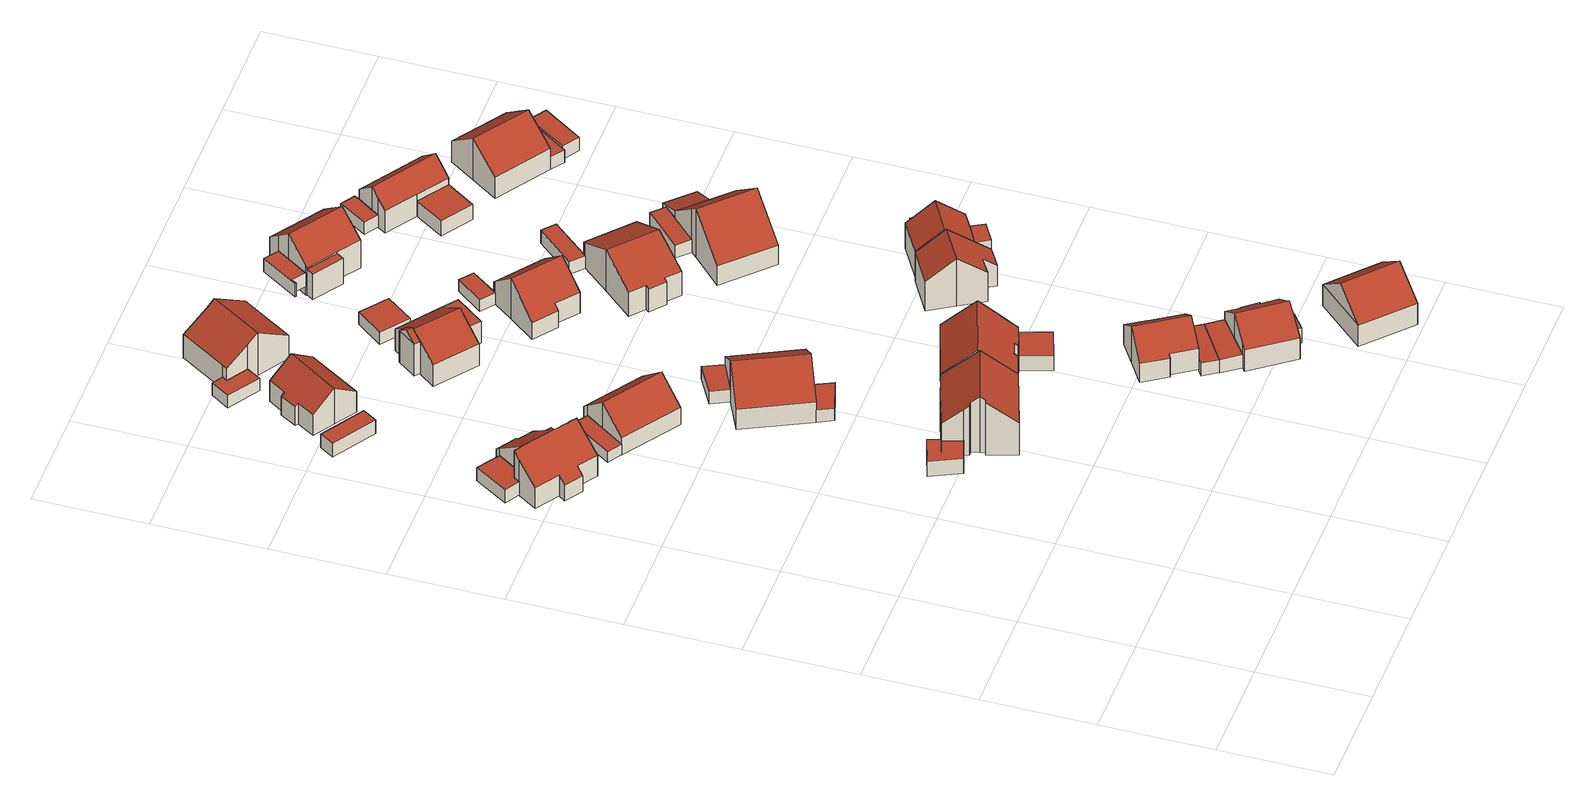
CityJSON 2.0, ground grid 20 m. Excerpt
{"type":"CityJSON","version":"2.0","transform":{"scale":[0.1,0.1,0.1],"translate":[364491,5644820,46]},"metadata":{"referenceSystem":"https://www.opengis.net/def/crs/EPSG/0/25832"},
"CityObjects":{
"building1":{"type":"Building","attributes":{"Geometrietyp2DReferenz":"3000","Gemeindeschluessel":"05315000","function":"31001_2463","roofType":"1000","measuredHeight":2.73,"storeysAboveGround":1},"address":[{"country":"Germany","locality":"Köln","thoroughfareNumber":"20","thoroughfareName":"Margarete-Steiff-Weg"}],"geometry":[{"type":"Solid","lod":"2","boundaries":[[[[0,1,2,3]],[[4,5,1,0]],[[6,7,5,4]],[[8,9,7,6]],[[10,11,9,8]],[[3,2,11,10]],[[8,6,4,0,3,10]],[[1,5,7,9,11,2]]]],"semantics":{"surfaces":[{"type":"WallSurface"},{"type":"RoofSurface"},{"type":"GroundSurface"}],"values":[[0,0,0,0,0,0,1,2]]}}]},
"building2":{"type":"Building","attributes":{"Gemeindeschluessel":"05315000","Geometrietyp2DReferenz":"3000","function":"31001_1010"},"address":[{"country":"Germany","locality":"Köln","thoroughfareNumber":"20","thoroughfareName":"Margarete-Steiff-Weg"}],"children":["building2-1","building2-2","building2-3"]},
"building2-1":{"type":"BuildingPart","attributes":{"roofType":"2100","measuredHeight":8.72,"storeysAboveGround":1},"parents":["building2"],"geometry":[{"type":"MultiSurface","lod":"2","boundaries":[[[12,13,14,15]],[[16,17,13,12]],[[18,19,17,16]],[[20,21,19,18]],[[22,23,21,20]],[[24,25,23,22]],[[26,27,25,24]],[[28,29,27,26]],[[30,31,29,28]],[[32,33,34,35]],[[15,14,33,32]],[[35,30,28,26,24,22,20,18,16,12,15,32]],[[13,17,19,21,23,25,27,29,31,34,33,14]],[[36,35,37,38]],[[30,36,39,31]],[[38,37,34,39]]],"semantics":{"surfaces":[{"type":"WallSurface"},{"type":"RoofSurface"},{"type":"GroundSurface"},{"type":"ClosureSurface"}],"values":[0,0,0,0,0,0,0,0,0,0,0,1,2,0,3,3]}}]},
"building2-2":{"type":"BuildingPart","attributes":{"roofType":"2100","measuredHeight":8.8,"storeysAboveGround":1},"parents":["building2"],"geometry":[{"type":"MultiSurface","lod":"2","boundaries":[[[40,41,42,43]],[[44,45,41,40]],[[46,47,45,44]],[[48,49,47,46]],[[30,31,50]],[[51,52,31,30]],[[43,42,52,51]],[[30,50,36,48,46,44,40,43,51]],[[41,45,47,49,39,31,52,42]],[[48,36,38,53]],[[39,49,53,38]],[[50,30,36]],[[36,30,31,39]]],"semantics":{"surfaces":[{"type":"WallSurface"},{"type":"RoofSurface"},{"type":"GroundSurface"},{"type":"ClosureSurface"}],"values":[0,0,0,0,0,0,0,1,2,0,3,0,3]}}]},
"building2-3":{"type":"BuildingPart","attributes":{"roofType":"1000","measuredHeight":4.42,"storeysAboveGround":1},"parents":["building2"],"geometry":[{"type":"Solid","lod":"2","boundaries":[[[[54,55,49,53]],[[56,33,55,54]],[[37,34,33,56]],[[54,53,38,37,56]],[[39,49,55,33,34]],[[37,38,39,34]],[[38,53,49,39]]]],"semantics":{"surfaces":[{"type":"WallSurface"},{"type":"RoofSurface"},{"type":"GroundSurface"},{"type":"ClosureSurface"}],"values":[[0,0,0,1,2,3,3]]}}]},
"building3":{"type":"Building","attributes":{"Geometrietyp2DReferenz":"3000","Gemeindeschluessel":"05315000","function":"31001_2463","roofType":"1000","measuredHeight":3.16,"storeysAboveGround":1},"address":[{"country":"Germany","locality":"Köln","thoroughfareNumber":"71","thoroughfareName":"Astrid-Lindgren-Allee"}],"geometry":[{"type":"Solid","lod":"2","boundaries":[[[[57,58,59,60]],[[61,62,58,57]],[[63,64,62,61]],[[65,66,64,63]],[[67,68,66,65]],[[60,59,68,67]],[[65,63,61,57,60,67]],[[58,62,64,66,68,59]]]],"semantics":{"surfaces":[{"type":"WallSurface"},{"type":"RoofSurface"},{"type":"GroundSurface"}],"values":[[0,0,0,0,0,0,1,2]]}}]},
"building4":{"type":"Building","attributes":{"Geometrietyp2DReferenz":"3000","Gemeindeschluessel":"05315000","function":"31001_2463","roofType":"1000","measuredHeight":2.3,"storeysAboveGround":1},"address":[{"country":"Germany","locality":"Köln","thoroughfareNumber":"22","thoroughfareName":"Margarete-Steiff-Weg"}],"geometry":[{"type":"Solid","lod":"2","boundaries":[[[[69,70,71,72]],[[73,74,70,69]],[[75,76,74,73]],[[72,71,76,75]],[[73,69,72,75]],[[70,74,76,71]]]],"semantics":{"surfaces":[{"type":"WallSurface"},{"type":"RoofSurface"},{"type":"GroundSurface"}],"values":[[0,0,0,0,1,2]]}}]},
"building5":{"type":"Building","attributes":{"Geometrietyp2DReferenz":"3000","Gemeindeschluessel":"05315000","function":"31001_2463","roofType":"1000","measuredHeight":2.84,"storeysAboveGround":1},"address":[{"country":"Germany","locality":"Köln","thoroughfareNumber":"16","thoroughfareName":"Margarete-Steiff-Weg"}],"geometry":[{"type":"Solid","lod":"2","boundaries":[[[[77,78,79,80]],[[81,82,78,77]],[[83,84,82,81]],[[80,79,84,83]],[[81,77,80,83]],[[78,82,84,79]]]],"semantics":{"surfaces":[{"type":"WallSurface"},{"type":"RoofSurface"},{"type":"GroundSurface"}],"values":[[0,0,0,0,1,2]]}}]},
"building6":{"type":"Building","attributes":{"Geometrietyp2DReferenz":"3000","Gemeindeschluessel":"05315000","function":"31001_1010","roofType":"3100","measuredHeight":11.8,"storeysAboveGround":2},"address":[{"country":"Germany","locality":"Köln","thoroughfareNumber":"71","thoroughfareName":"Astrid-Lindgren-Allee"}],"geometry":[{"type":"Solid","lod":"2","boundaries":[[[[85,86,87,88]],[[89,90,86,85]],[[91,92,90,89]],[[93,94,92,91]],[[95,96,94,93]],[[97,98,96,95]],[[99,100,98,97]],[[101,102,100,99]],[[103,104,102,101]],[[105,106,104,103]],[[107,108,106,105]],[[109,110,108,107]],[[111,112,110,109]],[[113,114,112,111]],[[115,116,114,113]],[[88,87,116,115]],[[111,109,107,105,103,101,99,97,95,93,91,113]],[[89,85,88,115,113,91]],[[86,90,92,94,96,98,100,102,104,106,108,110,112,114,116,87]]]],"semantics":{"surfaces":[{"type":"WallSurface"},{"type":"RoofSurface"},{"type":"GroundSurface"}],"values":[[0,0,0,0,0,0,0,0,0,0,0,0,0,0,0,0,1,1,2]]}}]},
"building7":{"type":"Building","attributes":{"Geometrietyp2DReferenz":"3000","Gemeindeschluessel":"05315000","function":"31001_1010","roofType":"3100","measuredHeight":7.83,"storeysAboveGround":1},"address":[{"country":"Germany","locality":"Köln","thoroughfareNumber":"22","thoroughfareName":"Margarete-Steiff-Weg"}],"geometry":[{"type":"Solid","lod":"2","boundaries":[[[[117,118,119,120]],[[121,122,118,117]],[[123,124,122,121]],[[125,126,124,123]],[[127,128,126,125]],[[129,130,128,127]],[[120,119,130,129]],[[120,129,127,117]],[[125,123,121,117,127]],[[118,122,124,126,128,130,119]]]],"semantics":{"surfaces":[{"type":"WallSurface"},{"type":"RoofSurface"},{"type":"GroundSurface"}],"values":[[0,0,0,0,0,0,0,1,1,2]]}}]},
"building8":{"type":"Building","attributes":{"Geometrietyp2DReferenz":"3000","Gemeindeschluessel":"05315000","function":"31001_1010","roofType":"3100","measuredHeight":7.61,"storeysAboveGround":1},"address":[{"country":"Germany","locality":"Köln","thoroughfareNumber":"14","thoroughfareName":"Margarete-Steiff-Weg"}],"geometry":[{"type":"Solid","lod":"2","boundaries":[[[[131,132,133,134]],[[135,136,132,131]],[[137,138,136,135]],[[139,140,138,137]],[[141,142,140,139]],[[143,144,142,141]],[[145,146,144,143]],[[147,148,146,145]],[[149,150,148,147]],[[134,133,150,149]],[[143,141,139,137,135,131,134,145]],[[149,147,145,134]],[[132,136,138,140,142,144,146,148,150,133]]]],"semantics":{"surfaces":[{"type":"WallSurface"},{"type":"RoofSurface"},{"type":"GroundSurface"}],"values":[[0,0,0,0,0,0,0,0,0,0,1,1,2]]}}]},
"building9":{"type":"Building","attributes":{"Geometrietyp2DReferenz":"3000","Gemeindeschluessel":"05315000","function":"31001_2463","roofType":"1000","measuredHeight":2.66,"storeysAboveGround":1},"address":[{"country":"Germany","locality":"Köln","thoroughfareNumber":"24","thoroughfareName":"Margarete-Steiff-Weg"}],"geometry":[{"type":"Solid","lod":"2","boundaries":[[[[151,152,153,154]],[[155,156,152,151]],[[157,158,156,155]],[[154,153,158,157]],[[155,151,154,157]],[[152,156,158,153]]]],"semantics":{"surfaces":[{"type":"WallSurface"},{"type":"RoofSurface"},{"type":"GroundSurface"}],"values":[[0,0,0,0,1,2]]}}]},
"building10":{"type":"Building","attributes":{"Geometrietyp2DReferenz":"3000","Gemeindeschluessel":"05315000","function":"31001_2463","roofType":"1000","measuredHeight":2.63,"storeysAboveGround":1},"address":[{"country":"Germany","locality":"Köln","thoroughfareNumber":"12","thoroughfareName":"Margarete-Steiff-Weg"}],"geometry":[{"type":"Solid","lod":"2","boundaries":[[[[159,160,161,162]],[[163,164,160,159]],[[165,166,164,163]],[[167,168,166,165]],[[169,170,168,167]],[[162,161,170,169]],[[167,165,163,159,162,169]],[[160,164,166,168,170,161]]]],"semantics":{"surfaces":[{"type":"WallSurface"},{"type":"RoofSurface"},{"type":"GroundSurface"}],"values":[[0,0,0,0,0,0,1,2]]}}]},
"building11":{"type":"Building","attributes":{"Geometrietyp2DReferenz":"3000","Gemeindeschluessel":"05315000","function":"31001_1010","roofType":"3100","measuredHeight":8.9,"storeysAboveGround":1},"address":[{"country":"Germany","locality":"Köln","thoroughfareNumber":"24","thoroughfareName":"Margarete-Steiff-Weg"}],"geometry":[{"type":"Solid","lod":"2","boundaries":[[[[171,172,158,173]],[[174,175,172,171]],[[176,177,175,174]],[[178,179,177,176]],[[180,181,179,178]],[[182,183,181,180]],[[184,153,183,182]],[[173,158,153,184]],[[171,173,184,182,174]],[[180,178,176,174,182]],[[172,175,177,179,181,183,153,158]]]],"semantics":{"surfaces":[{"type":"WallSurface"},{"type":"RoofSurface"},{"type":"GroundSurface"}],"values":[[0,0,0,0,0,0,0,0,1,1,2]]}}]},
"building12":{"type":"Building","attributes":{"Geometrietyp2DReferenz":"3000","Gemeindeschluessel":"05315000","function":"31001_2463","roofType":"1000","measuredHeight":2.63,"storeysAboveGround":1},"address":[{"country":"Germany","locality":"Köln","thoroughfareNumber":"24","thoroughfareName":"Margarete-Steiff-Weg"}],"geometry":[{"type":"Solid","lod":"2","boundaries":[[[[185,179,186,187]],[[188,177,179,185]],[[189,190,177,188]],[[187,186,190,189]],[[188,185,187,189]],[[179,177,190,186]]]],"semantics":{"surfaces":[{"type":"WallSurface"},{"type":"RoofSurface"},{"type":"GroundSurface"}],"values":[[0,0,0,0,1,2]]}}]},
"building13":{"type":"Building","attributes":{"Geometrietyp2DReferenz":"3000","Gemeindeschluessel":"05315000","function":"31001_1010","roofType":"3100","measuredHeight":11.78,"storeysAboveGround":2},"address":[{"country":"Germany","locality":"Köln","thoroughfareNumber":"2","thoroughfareName":"Friederike-Nadig-Weg"}],"geometry":[{"type":"Solid","lod":"2","boundaries":[[[[191,116,192,193]],[[194,195,116,191]],[[196,112,195,194]],[[197,198,112,196]],[[199,200,198,197]],[[201,202,200,199]],[[203,204,202,201]],[[205,206,204,203]],[[207,208,206,205]],[[209,210,208,207]],[[211,212,210,209]],[[213,214,212,211]],[[215,216,214,213]],[[217,218,216,215]],[[219,220,218,217]],[[193,192,220,219]],[[197,196,194,199]],[[191,193,219,217,215,213,211,209,207,205,203,201,199,194]],[[116,195,112,198,200,202,204,206,208,210,212,214,216,218,220,192]]]],"semantics":{"surfaces":[{"type":"WallSurface"},{"type":"RoofSurface"},{"type":"GroundSurface"}],"values":[[0,0,0,0,0,0,0,0,0,0,0,0,0,0,0,0,1,1,2]]}}]},
"building14":{"type":"Building","attributes":{"Geometrietyp2DReferenz":"3000","Gemeindeschluessel":"05315000","function":"51009_1610","roofType":"3100","measuredHeight":8.22},"geometry":[{"type":"Solid","lod":"2","boundaries":[[[[221,222,223,224]],[[225,226,222,221]],[[227,228,226,225]],[[224,223,228,227]],[[221,229,225]],[[227,230,224]],[[224,230,229,221]],[[225,229,230,227]],[[222,226,228,223]]]],"semantics":{"surfaces":[{"type":"WallSurface"},{"type":"RoofSurface"},{"type":"GroundSurface"}],"values":[[0,0,0,0,0,0,1,1,2]]}}]},
"building15":{"type":"Building","attributes":{"Geometrietyp2DReferenz":"3000","Gemeindeschluessel":"05315000","function":"31001_1010","roofType":"3100","measuredHeight":9.03,"storeysAboveGround":1},"address":[{"country":"Germany","locality":"Köln","thoroughfareNumber":"12","thoroughfareName":"Margarete-Steiff-Weg"}],"geometry":[{"type":"Solid","lod":"2","boundaries":[[[[231,166,232,233]],[[234,164,166,231]],[[235,160,164,234]],[[236,237,160,235]],[[238,239,237,236]],[[240,241,239,238]],[[242,243,241,240]],[[244,245,243,242]],[[246,247,245,244]],[[233,232,247,246]],[[240,238,236,235,234,231,233,242]],[[246,244,242,233]],[[166,164,160,237,239,241,243,245,247,232]]]],"semantics":{"surfaces":[{"type":"WallSurface"},{"type":"RoofSurface"},{"type":"GroundSurface"}],"values":[[0,0,0,0,0,0,0,0,0,0,1,1,2]]}}]},
"building16":{"type":"Building","attributes":{"Geometrietyp2DReferenz":"3000","Gemeindeschluessel":"05315000","function":"31001_2463","roofType":"1000","measuredHeight":3.08,"storeysAboveGround":1},"address":[{"country":"Germany","locality":"Köln","thoroughfareNumber":"2","thoroughfareName":"Friederike-Nadig-Weg"}],"geometry":[{"type":"Solid","lod":"2","boundaries":[[[[248,210,212,249]],[[250,251,210,248]],[[252,253,251,250]],[[254,255,253,252]],[[256,214,255,254]],[[249,212,214,256]],[[254,252,250,248,249,256]],[[210,251,253,255,214,212]]]],"semantics":{"surfaces":[{"type":"WallSurface"},{"type":"RoofSurface"},{"type":"GroundSurface"}],"values":[[0,0,0,0,0,0,1,2]]}}]},
"building17":{"type":"Building","attributes":{"Gemeindeschluessel":"05315000","Geometrietyp2DReferenz":"3000","function":"31001_1010"},"address":[{"country":"Germany","locality":"Köln","thoroughfareNumber":"9","thoroughfareName":"Margarete-Steiff-Weg"}],"children":["building17-1","building17-2"]},
"building17-1":{"type":"BuildingPart","attributes":{"roofType":"3100","measuredHeight":8.33,"storeysAboveGround":1},"parents":["building17"],"geometry":[{"type":"MultiSurface","lod":"2","boundaries":[[[257,258,259,260]],[[261,262,258,257]],[[263,264,262,261]],[[265,266,264,263]],[[267,268,266,265]],[[269,270,268,267]],[[260,259,271,272]],[[261,257,260,272,273,263]],[[269,267,265,263,273]],[[258,262,264,266,268,270,274,271,259]],[[273,275,269]],[[275,274,270,269]],[[273,272,276,275]],[[274,275,276,271]]],"semantics":{"surfaces":[{"type":"WallSurface"},{"type":"RoofSurface"},{"type":"GroundSurface"},{"type":"ClosureSurface"}],"values":[0,0,0,0,0,0,0,1,1,2,0,3,0,3]}}]},
"building17-2":{"type":"BuildingPart","attributes":{"roofType":"1000","measuredHeight":4.57,"storeysAboveGround":1},"parents":["building17"],"geometry":[{"type":"MultiSurface","lod":"2","boundaries":[[[276,271,277,278]],[[279,280,270,269]],[[278,277,280,279]],[[269,276,278,279]],[[271,270,280,277]],[[275,269,270,274]],[[276,275,274,271]]],"semantics":{"surfaces":[{"type":"WallSurface"},{"type":"RoofSurface"},{"type":"GroundSurface"},{"type":"ClosureSurface"}],"values":[0,0,0,1,2,3,3]}}]},
"building18":{"type":"Building","attributes":{"Geometrietyp2DReferenz":"3000","Gemeindeschluessel":"05315000","function":"31001_1010","roofType":"3100","measuredHeight":7.88,"storeysAboveGround":1},"address":[{"country":"Germany","locality":"Köln","thoroughfareNumber":"4","thoroughfareName":"Friederike-Nadig-Weg"}],"geometry":[{"type":"Solid","lod":"2","boundaries":[[[[281,282,283,284]],[[285,286,282,281]],[[287,288,286,285]],[[289,290,288,287]],[[291,292,290,289]],[[293,294,292,291]],[[295,296,294,293]],[[297,298,296,295]],[[299,300,298,297]],[[301,302,300,299]],[[284,283,302,301]],[[301,299,297,295,293,291,284]],[[289,287,285,281,284,291]],[[282,286,288,290,292,294,296,298,300,302,283]]]],"semantics":{"surfaces":[{"type":"WallSurface"},{"type":"RoofSurface"},{"type":"GroundSurface"}],"values":[[0,0,0,0,0,0,0,0,0,0,0,1,1,2]]}}]},
"building19":{"type":"Building","attributes":{"Geometrietyp2DReferenz":"3000","Gemeindeschluessel":"05315000","function":"31001_2463","roofType":"1000","measuredHeight":2.73,"storeysAboveGround":1},"address":[{"country":"Germany","locality":"Köln","thoroughfareNumber":"4","thoroughfareName":"Friederike-Nadig-Weg"}],"geometry":[{"type":"Solid","lod":"2","boundaries":[[[[303,304,305,306]],[[307,308,304,303]],[[309,310,308,307]],[[311,312,310,309]],[[306,305,312,311]],[[309,307,303,306,311]],[[304,308,310,312,305]]]],"semantics":{"surfaces":[{"type":"WallSurface"},{"type":"RoofSurface"},{"type":"GroundSurface"}],"values":[[0,0,0,0,0,1,2]]}}]},
"building20":{"type":"Building","attributes":{"Geometrietyp2DReferenz":"3000","Gemeindeschluessel":"05315000","function":"31001_2463","roofType":"1000","measuredHeight":2.83,"storeysAboveGround":1},"address":[{"country":"Germany","locality":"Köln","thoroughfareNumber":"6","thoroughfareName":"Friederike-Nadig-Weg"}],"geometry":[{"type":"Solid","lod":"2","boundaries":[[[[313,314,315,307]],[[316,317,314,313]],[[309,318,317,316]],[[307,315,318,309]],[[316,313,307,309]],[[314,317,318,315]]]],"semantics":{"surfaces":[{"type":"WallSurface"},{"type":"RoofSurface"},{"type":"GroundSurface"}],"values":[[0,0,0,0,1,2]]}}]},
"building21":{"type":"Building","attributes":{"Gemeindeschluessel":"05315000","Geometrietyp2DReferenz":"3000","function":"31001_1010"},"address":[{"country":"Germany","locality":"Köln","thoroughfareNumber":"6","thoroughfareName":"Friederike-Nadig-Weg"}],"children":["building21-1","building21-2"]},
"building21-1":{"type":"BuildingPart","attributes":{"roofType":"3100","measuredHeight":8.15,"storeysAboveGround":1},"parents":["building21"],"geometry":[{"type":"MultiSurface","lod":"2","boundaries":[[[319,320,321,322]],[[323,324,325,326]],[[327,328,324,323]],[[329,317,328,327]],[[330,331,317,329]],[[332,314,331,330]],[[333,334,314,332]],[[335,336,334,333]],[[337,338,336,335]],[[339,340,338,337]],[[322,321,340,339]],[[329,327,323,326,341,330]],[[319,322,339,337,335,333,332,330,341]],[[320,342,325,324,328,317,331,314,334,336,338,340,321]],[[341,343,344,319]],[[345,346,342,320]],[[344,343,346,345]],[[346,347,325,342]],[[341,326,348,343]],[[343,348,347,346]]],"semantics":{"surfaces":[{"type":"WallSurface"},{"type":"RoofSurface"},{"type":"GroundSurface"},{"type":"ClosureSurface"}],"values":[0,0,0,0,0,0,0,0,0,0,0,1,1,2,0,0,3,0,0,3]}}]},
"building21-2":{"type":"BuildingPart","attributes":{"roofType":"1000","measuredHeight":3.22,"storeysAboveGround":1},"address":[{"country":"Germany","locality":"Köln","thoroughfareNumber":"6","thoroughfareName":"Friederike-Nadig-Weg"}],"parents":["building21"],"geometry":[{"type":"MultiSurface","lod":"2","boundaries":[[[349,350,345,344]],[[351,352,350,349]],[[348,347,352,351]],[[349,344,348,351]],[[345,350,352,347]],[[343,344,345,346]],[[348,343,346,347]]],"semantics":{"surfaces":[{"type":"WallSurface"},{"type":"RoofSurface"},{"type":"GroundSurface"},{"type":"ClosureSurface"}],"values":[0,0,0,1,2,3,3]}}]},
"building22":{"type":"Building","attributes":{"Geometrietyp2DReferenz":"3000","Gemeindeschluessel":"05315000","function":"31001_2463","roofType":"1000","measuredHeight":2.55,"storeysAboveGround":1},"address":[{"country":"Germany","locality":"Köln","thoroughfareNumber":"9","thoroughfareName":"Margarete-Steiff-Weg"}],"geometry":[{"type":"Solid","lod":"2","boundaries":[[[[353,354,355,356]],[[357,358,354,353]],[[359,360,358,357]],[[356,355,360,359]],[[357,353,356,359]],[[354,358,360,355]]]],"semantics":{"surfaces":[{"type":"WallSurface"},{"type":"RoofSurface"},{"type":"GroundSurface"}],"values":[[0,0,0,0,1,2]]}}]},
"building23":{"type":"Building","attributes":{"Geometrietyp2DReferenz":"3000","Gemeindeschluessel":"05315000","function":"31001_1010","roofType":"3100","measuredHeight":8.54,"storeysAboveGround":1},"address":[{"country":"Germany","locality":"Köln","thoroughfareNumber":"11","thoroughfareName":"Margarete-Steiff-Weg"}],"geometry":[{"type":"Solid","lod":"2","boundaries":[[[[361,362,363,364]],[[365,366,362,361]],[[367,368,366,365]],[[369,370,368,367]],[[371,372,370,369]],[[373,374,372,371]],[[375,376,374,373]],[[377,378,376,375]],[[364,363,378,377]],[[365,361,364,377,375,367]],[[373,371,369,367,375]],[[362,366,368,370,372,374,376,378,363]]]],"semantics":{"surfaces":[{"type":"WallSurface"},{"type":"RoofSurface"},{"type":"GroundSurface"}],"values":[[0,0,0,0,0,0,0,0,0,1,1,2]]}}]},
"building24":{"type":"Building","attributes":{"Geometrietyp2DReferenz":"3000","Gemeindeschluessel":"05315000","function":"31001_1010","roofType":"3100","measuredHeight":9.07,"storeysAboveGround":1},"address":[{"country":"Germany","locality":"Köln","thoroughfareNumber":"8","thoroughfareName":"Friederike-Nadig-Weg"}],"geometry":[{"type":"Solid","lod":"2","boundaries":[[[[379,380,381,382]],[[383,384,380,379]],[[385,386,384,383]],[[382,381,386,385]],[[379,387,383]],[[385,388,382]],[[382,388,387,379]],[[383,387,388,385]],[[380,384,386,381]]]],"semantics":{"surfaces":[{"type":"WallSurface"},{"type":"RoofSurface"},{"type":"GroundSurface"}],"values":[[0,0,0,0,0,0,1,1,2]]}}]},
"building25":{"type":"Building","attributes":{"Geometrietyp2DReferenz":"3000","Gemeindeschluessel":"05315000","function":"31001_2463","roofType":"1000","measuredHeight":2.54,"storeysAboveGround":1},"address":[{"country":"Germany","locality":"Köln","thoroughfareNumber":"11","thoroughfareName":"Margarete-Steiff-Weg"}],"geometry":[{"type":"Solid","lod":"2","boundaries":[[[[389,390,391,392]],[[393,394,390,389]],[[395,396,394,393]],[[397,398,396,395]],[[392,391,398,397]],[[395,393,389,392,397]],[[390,394,396,398,391]]]],"semantics":{"surfaces":[{"type":"WallSurface"},{"type":"RoofSurface"},{"type":"GroundSurface"}],"values":[[0,0,0,0,0,1,2]]}}]},
"building26":{"type":"Building","attributes":{"Geometrietyp2DReferenz":"3000","Gemeindeschluessel":"05315000","function":"31001_2463","roofType":"1000","measuredHeight":2.83,"storeysAboveGround":1},"address":[{"country":"Germany","locality":"Köln","thoroughfareNumber":"7","thoroughfareName":"Margarete-Steiff-Weg"}],"geometry":[{"type":"Solid","lod":"2","boundaries":[[[[399,400,401,402]],[[403,404,400,399]],[[405,406,404,403]],[[407,408,406,405]],[[409,410,408,407]],[[402,401,410,409]],[[407,405,403,399,402,409]],[[400,404,406,408,410,401]]]],"semantics":{"surfaces":[{"type":"WallSurface"},{"type":"RoofSurface"},{"type":"GroundSurface"}],"values":[[0,0,0,0,0,0,1,2]]}}]},
"building27":{"type":"Building","attributes":{"Geometrietyp2DReferenz":"3000","Gemeindeschluessel":"05315000","function":"31001_1010","roofType":"3100","measuredHeight":10.14,"storeysAboveGround":1},"address":[{"country":"Germany","locality":"Köln","thoroughfareNumber":"69","thoroughfareName":"Astrid-Lindgren-Allee"}],"geometry":[{"type":"Solid","lod":"2","boundaries":[[[[411,412,413,414]],[[415,416,412,411]],[[417,418,416,415]],[[419,420,418,417]],[[421,422,420,419]],[[423,424,422,421]],[[425,426,424,423]],[[414,413,426,425]],[[417,415,411,419]],[[414,425,423,421,419,411]],[[412,416,418,420,422,424,426,413]]]],"semantics":{"surfaces":[{"type":"WallSurface"},{"type":"RoofSurface"},{"type":"GroundSurface"}],"values":[[0,0,0,0,0,0,0,0,1,1,2]]}}]},
"building28":{"type":"Building","attributes":{"Geometrietyp2DReferenz":"3000","Gemeindeschluessel":"05315000","function":"31001_1010","roofType":"3100","measuredHeight":8.74,"storeysAboveGround":1},"address":[{"country":"Germany","locality":"Köln","thoroughfareNumber":"13","thoroughfareName":"Margarete-Steiff-Weg"}],"geometry":[{"type":"Solid","lod":"2","boundaries":[[[[427,428,429,430]],[[431,432,428,427]],[[433,434,432,431]],[[435,436,434,433]],[[437,438,436,435]],[[439,440,438,437]],[[441,442,440,439]],[[443,444,442,441]],[[445,446,444,443]],[[447,448,446,445]],[[430,429,448,447]],[[431,427,430,447,445,443,441,433]],[[439,437,435,433,441]],[[428,432,434,436,438,440,442,444,446,448,429]]]],"semantics":{"surfaces":[{"type":"WallSurface"},{"type":"RoofSurface"},{"type":"GroundSurface"}],"values":[[0,0,0,0,0,0,0,0,0,0,0,1,1,2]]}}]},
"building29":{"type":"Building","attributes":{"Gemeindeschluessel":"05315000","Geometrietyp2DReferenz":"3000","function":"31001_1010"},"address":[{"country":"Germany","locality":"Köln","thoroughfareNumber":"7","thoroughfareName":"Margarete-Steiff-Weg"}],"children":["building29-1","building29-2"]},
"building29-1":{"type":"BuildingPart","attributes":{"roofType":"3100","measuredHeight":9.89,"storeysAboveGround":1},"parents":["building29"],"geometry":[{"type":"MultiSurface","lod":"2","boundaries":[[[449,450,451,452]],[[453,454,450,449]],[[455,456,454,453]],[[457,458,456,455]],[[459,460,458,457]],[[461,462,460,459]],[[463,464,462,461]],[[465,466,464,463]],[[449,452,465,463,461,453]],[[459,457,455,453,461]],[[451,450,454,456,458,460,462,464,466]],[[467,468,451,466]],[[465,452,469,470]],[[468,467,470,469]]],"semantics":{"surfaces":[{"type":"WallSurface"},{"type":"RoofSurface"},{"type":"GroundSurface"},{"type":"ClosureSurface"}],"values":[0,0,0,0,0,0,0,0,1,1,2,0,0,3]}}]},
"building29-2":{"type":"BuildingPart","attributes":{"roofType":"1000","measuredHeight":5.33,"storeysAboveGround":1},"address":[{"country":"Germany","locality":"Köln","thoroughfareNumber":"7","thoroughfareName":"Margarete-Steiff-Weg"}],"parents":["building29"],"geometry":[{"type":"Solid","lod":"2","boundaries":[[[[471,472,467,470]],[[473,474,472,471]],[[469,468,474,473]],[[471,470,469,473]],[[467,472,474,468]],[[469,470,467,468]]]],"semantics":{"surfaces":[{"type":"WallSurface"},{"type":"RoofSurface"},{"type":"GroundSurface"},{"type":"ClosureSurface"}],"values":[[0,0,0,1,2,3]]}}]},
"building30":{"type":"Building","attributes":{"Gemeindeschluessel":"05315000","Geometrietyp2DReferenz":"3000","function":"31001_1010"},"address":[{"country":"Germany","locality":"Köln","thoroughfareNumber":"67","thoroughfareName":"Astrid-Lindgren-Allee"}],"children":["building30-1","building30-2"]},
"building30-1":{"type":"BuildingPart","attributes":{"roofType":"3100","measuredHeight":9.21,"storeysAboveGround":1},"parents":["building30"],"geometry":[{"type":"Solid","lod":"2","boundaries":[[[[475,476,477,478]],[[479,480,476,475]],[[481,482,480,479]],[[483,484,482,481]],[[485,486,484,483]],[[487,488,486,485]],[[489,490,488,487]],[[491,492,490,489]],[[483,481,479,475,485]],[[478,491,489,487,485,475]],[[476,480,482,484,486,488,490,492,477]],[[478,477,492,491]]]],"semantics":{"surfaces":[{"type":"WallSurface"},{"type":"RoofSurface"},{"type":"GroundSurface"},{"type":"ClosureSurface"}],"values":[[0,0,0,0,0,0,0,0,1,1,2,3]]}}]},
"building30-2":{"type":"BuildingPart","attributes":{"roofType":"1000","measuredHeight":5.41,"storeysAboveGround":1},"parents":["building30"],"geometry":[{"type":"Solid","lod":"2","boundaries":[[[[493,494,492,491]],[[495,496,494,493]],[[478,477,496,495]],[[493,491,478,495]],[[492,494,496,477]],[[491,492,477,478]]]],"semantics":{"surfaces":[{"type":"WallSurface"},{"type":"RoofSurface"},{"type":"GroundSurface"},{"type":"ClosureSurface"}],"values":[[0,0,0,1,2,3]]}}]},
"building31":{"type":"Building","attributes":{"Geometrietyp2DReferenz":"3000","Gemeindeschluessel":"05315000","function":"31001_2463","roofType":"1000","measuredHeight":2.73,"storeysAboveGround":1},"address":[{"country":"Germany","locality":"Köln","thoroughfareNumber":"13","thoroughfareName":"Margarete-Steiff-Weg"}],"geometry":[{"type":"Solid","lod":"2","boundaries":[[[[497,498,499,500]],[[501,502,498,497]],[[503,504,502,501]],[[505,506,504,503]],[[500,499,506,505]],[[503,501,497,500,505]],[[498,502,504,506,499]]]],"semantics":{"surfaces":[{"type":"WallSurface"},{"type":"RoofSurface"},{"type":"GroundSurface"}],"values":[[0,0,0,0,0,1,2]]}}]},
"building32":{"type":"Building","attributes":{"Geometrietyp2DReferenz":"3000","Gemeindeschluessel":"05315000","function":"31001_1010","roofType":"3100","measuredHeight":10.44,"storeysAboveGround":2},"address":[{"country":"Germany","locality":"Köln","thoroughfareNumber":"34","thoroughfareName":"Astrid-Lindgren-Allee"}],"geometry":[{"type":"Solid","lod":"2","boundaries":[[[[507,508,509,510]],[[511,512,508,507]],[[513,514,512,511]],[[515,516,514,513]],[[517,518,516,515]],[[519,520,518,517]],[[510,509,520,519]],[[510,519,517,507]],[[515,513,511,507,517]],[[508,512,514,516,518,520,509]]]],"semantics":{"surfaces":[{"type":"WallSurface"},{"type":"RoofSurface"},{"type":"GroundSurface"}],"values":[[0,0,0,0,0,0,0,1,1,2]]}}]},
"building33":{"type":"Building","attributes":{"Geometrietyp2DReferenz":"3000","Gemeindeschluessel":"05315000","function":"31001_2463","roofType":"1000","measuredHeight":2.7,"storeysAboveGround":1},"address":[{"country":"Germany","locality":"Köln","thoroughfareNumber":"34","thoroughfareName":"Astrid-Lindgren-Allee"}],"geometry":[{"type":"Solid","lod":"2","boundaries":[[[[521,522,523,524]],[[525,526,522,521]],[[527,528,526,525]],[[529,530,528,527]],[[524,523,530,529]],[[527,525,521,524,529]],[[522,526,528,530,523]]]],"semantics":{"surfaces":[{"type":"WallSurface"},{"type":"RoofSurface"},{"type":"GroundSurface"}],"values":[[0,0,0,0,0,1,2]]}}]},
"building34":{"type":"Building","attributes":{"Geometrietyp2DReferenz":"3000","Gemeindeschluessel":"05315000","function":"31001_2463","roofType":"1000","measuredHeight":2.79,"storeysAboveGround":1},"address":[{"country":"Germany","locality":"Köln","thoroughfareNumber":"67","thoroughfareName":"Astrid-Lindgren-Allee"}],"geometry":[{"type":"Solid","lod":"2","boundaries":[[[[531,532,533,534]],[[535,536,532,531]],[[537,538,536,535]],[[534,533,538,537]],[[535,531,534,537]],[[532,536,538,533]]]],"semantics":{"surfaces":[{"type":"WallSurface"},{"type":"RoofSurface"},{"type":"GroundSurface"}],"values":[[0,0,0,0,1,2]]}}]},
"building35":{"type":"Building","attributes":{"Geometrietyp2DReferenz":"3000","Gemeindeschluessel":"05315000","function":"31001_2463","roofType":"1000","measuredHeight":2.48,"storeysAboveGround":1},"address":[{"country":"Germany","locality":"Köln","thoroughfareNumber":"5","thoroughfareName":"Margarete-Steiff-Weg"}],"geometry":[{"type":"Solid","lod":"2","boundaries":[[[[539,540,541,542]],[[543,544,540,539]],[[545,546,544,543]],[[547,548,546,545]],[[542,541,548,547]],[[545,543,539,542,547]],[[540,544,546,548,541]]]],"semantics":{"surfaces":[{"type":"WallSurface"},{"type":"RoofSurface"},{"type":"GroundSurface"}],"values":[[0,0,0,0,0,1,2]]}}]},
"building36":{"type":"Building","attributes":{"Geometrietyp2DReferenz":"3000","Gemeindeschluessel":"05315000","function":"51009_1610","roofType":"2100","measuredHeight":4.06},"geometry":[{"type":"Solid","lod":"2","boundaries":[[[[549,550,514,513]],[[551,552,550,549]],[[553,554,552,551]],[[555,556,554,553]],[[513,514,556,555]],[[553,551,549,513,555]],[[550,552,554,556,514]]]],"semantics":{"surfaces":[{"type":"WallSurface"},{"type":"RoofSurface"},{"type":"GroundSurface"}],"values":[[0,0,0,0,0,1,2]]}}]},
"building37":{"type":"Building","attributes":{"Gemeindeschluessel":"05315000","Geometrietyp2DReferenz":"3000","function":"31001_1010"},"address":[{"country":"Germany","locality":"Köln","thoroughfareNumber":"5","thoroughfareName":"Margarete-Steiff-Weg"}],"children":["building37-1","building37-2"]},
"building37-1":{"type":"BuildingPart","attributes":{"roofType":"3100","measuredHeight":7.51,"storeysAboveGround":1},"parents":["building37"],"geometry":[{"type":"MultiSurface","lod":"2","boundaries":[[[557,558,559,560]],[[561,562,558,557]],[[563,564,562,561]],[[565,566,564,563]],[[567,568,566,565]],[[569,570,568,567]],[[571,572,570,569]],[[561,557,560,571,569,563]],[[567,565,563,569]],[[558,562,564,566,568,570,572,559]],[[573,574,559,572]],[[571,560,575,576]],[[576,575,574,573]]],"semantics":{"surfaces":[{"type":"WallSurface"},{"type":"RoofSurface"},{"type":"GroundSurface"},{"type":"ClosureSurface"}],"values":[0,0,0,0,0,0,0,1,1,2,0,0,3]}}]},
"building37-2":{"type":"BuildingPart","attributes":{"roofType":"1000","measuredHeight":3.16,"storeysAboveGround":1},"address":[{"country":"Germany","locality":"Köln","thoroughfareNumber":"5","thoroughfareName":"Margarete-Steiff-Weg"}],"parents":["building37"],"geometry":[{"type":"Solid","lod":"2","boundaries":[[[[577,578,573,576]],[[579,580,578,577]],[[575,574,580,579]],[[577,576,575,579]],[[573,578,580,574]],[[575,576,573,574]]]],"semantics":{"surfaces":[{"type":"WallSurface"},{"type":"RoofSurface"},{"type":"GroundSurface"},{"type":"ClosureSurface"}],"values":[[0,0,0,1,2,3]]}}]},
"building38":{"type":"Building","attributes":{"Geometrietyp2DReferenz":"3000","Gemeindeschluessel":"05315000","function":"31001_1010","roofType":"3100","measuredHeight":8.94,"storeysAboveGround":1},"address":[{"country":"Germany","locality":"Köln","thoroughfareNumber":"3","thoroughfareName":"Margarete-Steiff-Weg"}],"geometry":[{"type":"Solid","lod":"2","boundaries":[[[[581,582,583,584]],[[585,586,582,581]],[[587,588,586,585]],[[589,590,588,587]],[[591,592,590,589]],[[593,594,592,591]],[[584,583,594,593]],[[585,581,584,587]],[[593,591,589,587,584]],[[582,586,588,590,592,594,583]]]],"semantics":{"surfaces":[{"type":"WallSurface"},{"type":"RoofSurface"},{"type":"GroundSurface"}],"values":[[0,0,0,0,0,0,0,1,1,2]]}}]},
"building39":{"type":"Building","attributes":{"Geometrietyp2DReferenz":"3000","Gemeindeschluessel":"05315000","function":"31001_2463","roofType":"1000","measuredHeight":2.7,"storeysAboveGround":1},"address":[{"country":"Germany","locality":"Köln","thoroughfareNumber":"3","thoroughfareName":"Margarete-Steiff-Weg"}],"geometry":[{"type":"Solid","lod":"2","boundaries":[[[[595,596,594,597]],[[598,599,596,595]],[[600,582,599,598]],[[597,594,582,600]],[[598,595,597,600]],[[596,599,582,594]]]],"semantics":{"surfaces":[{"type":"WallSurface"},{"type":"RoofSurface"},{"type":"GroundSurface"}],"values":[[0,0,0,0,1,2]]}}]},
"building40":{"type":"Building","attributes":{"Geometrietyp2DReferenz":"3000","Gemeindeschluessel":"05315000","function":"31001_2463","roofType":"1000","measuredHeight":2.82,"storeysAboveGround":1},"address":[{"country":"Germany","locality":"Köln","thoroughfareNumber":"1","thoroughfareName":"Margarete-Steiff-Weg"}],"geometry":[{"type":"Solid","lod":"2","boundaries":[[[[601,602,603,604]],[[605,606,602,601]],[[607,608,606,605]],[[604,603,608,607]],[[605,601,604,607]],[[602,606,608,603]]]],"semantics":{"surfaces":[{"type":"WallSurface"},{"type":"RoofSurface"},{"type":"GroundSurface"}],"values":[[0,0,0,0,1,2]]}}]}
},
"vertices":[
[78,1299,59],[78,1299,31],[39,1325,31],[39,1325,59],[47,1252,59],[47,1252,31],[34,1260,59],[34,1260,31],[26,1249,59],[26,1249,31],[1,1265,59],[1,1265,31],
[110,1144,74],[110,1144,30],[140,1189,30],[140,1189,117],[76,1167,74],[76,1167,30],[67,1155,63],[67,1155,30],[36,1176,63],[36,1176,30],[45,1188,74],[45,1188,30],[4,1215,74],[4,1215,30],[26,1249,106],[26,1249,30],[34,1260,117],[34,1260,30],[47,1252,117],[47,1252,30],[128,1198,117],[128,1198,30],[127,1197,30],[127,1197,117],[103,1214,117],[127,1197,74],[103,1214,74],[103,1214,30],
[118,1284,66],[118,1284,30],[84,1307,30],[84,1307,66],[112,1276,74],[112,1276,30],[135,1261,74],[135,1261,30],[129,1252,82],[129,1252,30],[47,1252,118],[78,1299,74],[78,1299,30],[129,1252,74],
[153,1236,74],[153,1236,30],[128,1198,74],
[327,634,65],[327,634,33],[320,656,33],[320,656,65],[324,632,65],[324,632,33],[335,598,65],[335,598,33],[294,585,65],[294,585,33],[269,639,65],[269,639,33],
[219,1196,55],[219,1196,33],[194,1213,33],[194,1213,55],[169,1122,55],[169,1122,33],[144,1138,55],[144,1138,33],
[117,1541,58],[117,1541,29],[41,1589,29],[41,1589,58],[101,1516,58],[101,1516,29],[25,1564,58],[25,1564,29],
[346,565,145],[346,565,34],[363,514,34],[363,514,102],[352,567,145],[352,567,34],[350,575,152],[350,575,34],[345,591,139],[345,591,34],[338,589,139],[338,589,34],[335,598,130],[335,598,34],[324,632,102],[324,632,34],[327,634,102],[327,634,34],[349,641,101],[349,641,34],[349,642,100],[349,642,34],[406,661,100],[406,661,34],[407,660,101],[407,660,34],[438,670,101],[438,670,34],[458,610,152],[458,610,34],[477,552,102],[477,552,34],
[197,1163,110],[197,1163,32],[169,1122,32],[169,1122,68],[219,1196,76],[219,1196,32],[224,1204,68],[224,1204,32],[324,1137,68],[324,1137,32],[297,1096,110],[297,1096,32],[269,1055,68],[269,1055,32],
[65,1610,73],[65,1610,29],[103,1586,29],[103,1586,105],[85,1641,73],[85,1641,29],[80,1645,68],[80,1645,29],[98,1674,68],[98,1674,29],[104,1671,73],[104,1671,29],[124,1702,73],[124,1702,29],[162,1678,105],[162,1678,29],[200,1654,73],[200,1654,29],[141,1561,73],[141,1561,29],
[414,841,58],[414,841,32],[398,876,32],[398,876,58],[354,822,58],[354,822,32],[341,849,58],[341,849,32],
[129,1783,55],[129,1783,29],[110,1795,29],[110,1795,55],[123,1774,55],[123,1774,29],[160,1751,55],[160,1751,29],[144,1725,55],[144,1725,29],[88,1761,55],[88,1761,29],
[285,966,75],[285,966,32],[341,849,75],[344,995,121],[344,995,32],[346,996,119],[346,996,32],[402,1023,75],[402,1023,32],[459,905,75],[459,905,32],[400,877,121],[400,877,32],[398,876,120],
[402,1023,58],[386,1058,32],[386,1058,58],[346,996,58],[331,1027,58],[331,1027,32],
[477,552,96],[524,567,34],[524,567,96],[457,614,152],[457,614,34],[438,670,102],[553,708,102],[553,708,34],[572,652,152],[572,652,34],[572,651,151],[572,651,34],[573,651,151],[573,651,34],[584,616,120],[584,616,34],[583,615,120],[583,615,34],[591,593,99],[591,593,34],[592,589,96],[592,589,34],[559,578,96],[559,578,34],[548,575,96],[548,575,34],[546,581,102],[546,581,34],[522,573,102],[522,573,34],
[289,1526,96],[289,1526,29],[279,1533,29],[279,1533,96],[263,1493,96],[263,1493,29],[254,1500,96],[254,1500,29],[276,1510,111],[267,1517,111],
[160,1751,106],[178,1740,29],[178,1740,119],[123,1774,79],[129,1783,79],[182,1866,79],[182,1866,29],[182,1867,79],[182,1867,29],[223,1840,109],[223,1840,29],[237,1832,119],[237,1832,29],[291,1797,79],[291,1797,29],[232,1705,79],[232,1705,29],
[591,593,65],[592,589,65],[613,600,65],[613,600,34],[632,543,65],[632,543,34],[576,524,65],[576,524,34],[559,578,65],
[241,1464,73],[241,1464,27],[312,1409,27],[312,1409,73],[263,1493,98],[263,1493,27],[274,1507,111],[274,1507,27],[289,1526,93],[289,1526,27],[306,1549,73],[306,1549,27],[378,1495,73],[378,1495,27],[339,1444,27],[339,1444,103],[345,1452,111],[345,1452,27],[345,1452,73],[339,1444,73],
[366,1423,27],[366,1423,73],[405,1474,73],[405,1474,27],
[649,303,80],[649,303,35],[686,327,35],[686,327,113],[622,344,80],[622,344,35],[617,341,75],[617,341,35],[590,383,75],[590,383,35],[631,410,113],[631,410,35],[672,437,76],[672,437,35],[694,404,75],[694,404,35],[689,401,80],[689,401,35],[722,350,80],[722,350,35],[714,345,88],[714,345,35],
[714,345,60],[714,345,33],[649,303,33],[649,303,60],[730,320,60],[730,320,33],[654,270,60],[654,270,33],[638,295,60],[638,295,33],
[751,292,60],[751,292,32],[730,320,32],[678,238,60],[678,238,32],[654,270,32],
[783,200,99],[783,200,32],[807,218,32],[807,218,77],[727,157,77],[727,157,32],[755,178,32],[755,178,103],[671,232,77],[671,232,32],[678,238,84],[711,262,114],[711,262,32],[751,292,77],[768,269,77],[768,269,32],[772,272,74],[772,272,32],[792,246,74],[792,246,32],[788,243,77],[788,243,32],[767,188,114],[767,188,32],[767,188,65],[783,200,65],[783,200,33],[767,188,33],[755,178,33],[755,178,65],
[792,188,65],[792,188,33],[764,166,65],[764,166,33],
[397,1589,52],[397,1589,26],[350,1625,26],[350,1625,52],[361,1541,52],[361,1541,26],[313,1577,52],[313,1577,26],
[435,1315,67],[435,1315,31],[442,1323,31],[442,1323,75],[395,1346,66],[395,1346,31],[432,1394,117],[432,1394,31],[459,1429,79],[459,1429,31],[462,1433,75],[462,1433,31],[541,1372,75],[541,1372,31],[511,1333,117],[511,1333,31],[480,1293,75],[480,1293,31],
[940,87,80],[940,87,35],[859,161,35],[859,161,80],[862,2,80],[862,2,35],[781,76,80],[781,76,35],[901,45,126],[820,118,126],
[495,1477,55],[495,1477,30],[472,1495,30],[472,1495,55],[462,1433,55],[462,1433,30],[459,1429,55],[459,1429,30],[435,1448,55],[435,1448,30],
[450,1792,55],[450,1792,27],[425,1809,27],[425,1809,55],[411,1734,55],[411,1734,27],[388,1750,55],[388,1750,27],[383,1741,55],[383,1741,27],[381,1742,55],[381,1742,27],
[690,725,124],[690,725,23],[716,681,23],[716,681,85],[664,769,85],[664,769,23],[728,807,85],[728,807,23],[754,763,124],[754,763,23],[792,699,67],[792,699,23],[757,678,67],[757,678,23],[745,699,85],[745,699,23],
[522,1195,81],[522,1195,30],[517,1189,30],[517,1189,78],[497,1216,81],[497,1216,30],[545,1270,117],[545,1270,30],[588,1319,84],[588,1319,30],[592,1323,81],[592,1323,30],[666,1257,81],[666,1257,30],[619,1204,117],[619,1204,30],[572,1151,81],[572,1151,30],[548,1172,81],[548,1172,30],[543,1167,78],[543,1167,30],
[411,1734,70],[411,1734,9],[410,1732,9],[410,1732,68],[437,1771,107],[437,1771,9],[450,1792,87],[450,1792,9],[463,1811,68],[463,1811,9],[555,1749,68],[555,1749,9],[528,1710,107],[528,1710,9],[501,1670,68],[501,1670,9],[462,1697,68],[462,1697,9],[462,1697,11],[410,1732,11],[410,1732,65],[462,1697,65],
[453,1684,65],[453,1684,11],[401,1719,65],[401,1719,11],
[753,765,124],[753,765,32],[778,723,32],[778,723,86],[728,807,86],[728,807,32],[790,844,86],[790,844,32],[798,830,98],[798,830,32],[815,801,124],[815,801,32],[829,778,103],[829,778,32],[840,759,86],[840,759,32],[814,743,86],[814,743,32],
[827,720,86],[827,720,32],[792,699,86],[792,699,32],
[648,1387,56],[648,1387,29],[626,1406,29],[626,1406,56],[592,1323,56],[592,1323,29],[588,1319,56],[588,1319,29],[566,1339,56],[566,1339,29],
[664,1156,137],[664,1156,33],[610,1103,33],[610,1103,74],[675,1167,124],[675,1167,33],[717,1209,74],[717,1209,33],[795,1131,74],[795,1131,33],[742,1078,137],[742,1078,33],[688,1025,74],[688,1025,33],
[739,1231,59],[739,1231,32],[717,1252,32],[717,1252,59],[717,1209,59],[717,1209,32],[675,1167,59],[675,1167,32],[654,1188,59],[654,1188,32],
[865,800,62],[865,800,34],[830,849,34],[830,849,62],[829,778,62],[829,778,34],[798,830,62],[798,830,34],
[619,1718,51],[619,1718,26],[595,1734,26],[595,1734,51],[614,1709,51],[614,1709,26],[586,1668,51],[586,1668,26],[562,1684,51],[562,1684,26],
[739,1231,62],[739,1231,33],[747,1239,58],[747,1239,33],[791,1195,58],[791,1195,33],[761,1165,74],[761,1165,33],
[577,1653,72],[577,1653,25],[631,1617,25],[631,1617,72],[586,1668,87],[586,1668,25],[595,1681,100],[595,1681,25],[614,1709,72],[614,1709,25],[723,1637,72],[723,1637,25],[704,1609,100],[704,1609,25],[685,1581,72],[685,1581,25],[685,1581,26],[631,1617,26],[631,1617,58],[685,1581,58],
[650,1529,58],[650,1529,26],[596,1565,58],[596,1565,26],
[803,1447,72],[803,1447,27],[834,1494,27],[834,1494,116],[709,1510,72],[709,1510,27],[741,1557,116],[741,1557,27],[772,1604,72],[772,1604,27],[865,1541,72],[865,1541,27],[838,1499,111],[838,1499,27],
[862,1483,54],[862,1483,27],[838,1499,54],[827,1431,54],[827,1431,27],[803,1447,54],
[908,1488,56],[908,1488,28],[879,1507,28],[879,1507,56],[861,1417,56],[861,1417,28],[832,1436,56],[832,1436,28]
]}
